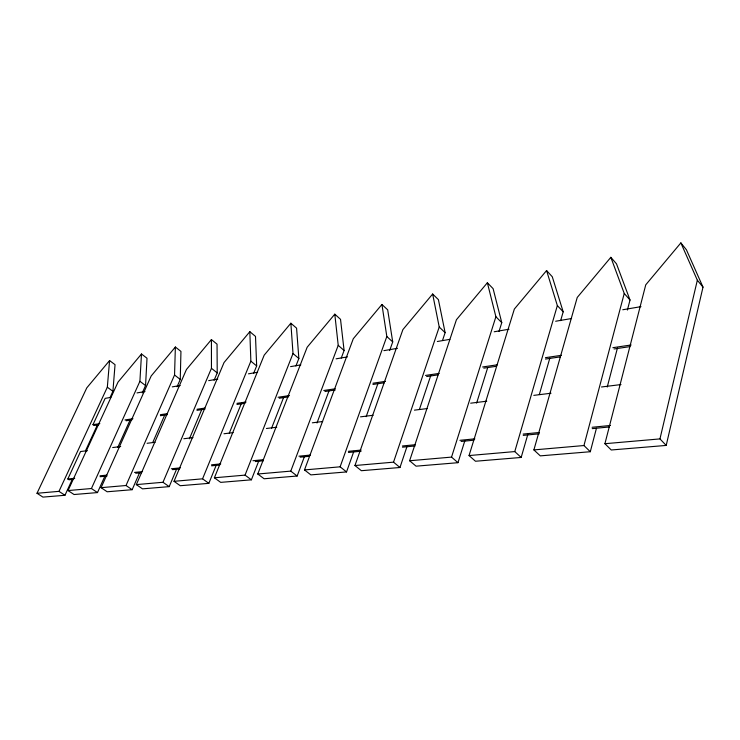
<?xml version="1.0" encoding="UTF-8"?>
<svg xmlns="http://www.w3.org/2000/svg" width="740" height="740" viewBox="0 0 740 740"><rect width="100%" height="100%" fill="white"/><g stroke="black" fill="none" stroke-linecap="round" stroke-linejoin="round"><path stroke-width="1.11" d="M177.054 386.77L180.255 379.426L180.949 351.417L175.371 347.014L151.182 375.976L101.084 487.679L107.171 491.776L132.164 489.704L139.49 472.897M101.084 487.679L126.022 485.505L174.547 375.014L175.371 347.014M142.256 392.894L145.558 385.549L147.01 358.243L141.488 353.998L118.03 382.09L68.043 490.565L74.056 494.524L97.495 492.581L105.034 475.792M68.043 490.565L91.427 488.52L139.906 381.294L141.488 353.998M110.038 397.546L112.915 391.312L115.042 364.672L109.576 360.565L86.802 387.843L37 493.275L42.939 497.104L64.963 495.282L72.64 478.641M37 493.275L58.978 491.351L107.328 387.205L109.576 360.565M666.204 445.425L703 287.139L686.415 249.778L680.865 242.896L645.743 284.835L604.922 443.704L611.249 449.985L666.204 445.425L659.96 438.903L604.922 443.704M659.96 438.903L697.339 280.21L680.865 242.896M627.39 310.06L630.018 300.024L616.494 263.838L610.842 257.317L577.237 297.462L533.891 449.911L540.283 455.868L590.298 451.724L596.431 428.293M607.235 387.029L617.456 347.985M590.298 451.724L583.952 445.536L624.245 293.466L610.842 257.317M560.643 320.642L563.186 311.818L552.28 276.751L546.573 270.553L514.356 309.052L469.049 455.562L475.478 461.242L521.173 457.45L527.861 434.278M539.321 394.568L549.82 358.16M521.173 457.45L514.772 451.576L557.35 305.592L546.573 270.553M499.01 331.483L501.766 322.659L493.108 288.646L487.364 282.754L456.432 319.726L409.618 460.752L416.056 466.172L457.977 462.694L464.877 440.642M476.597 403.152L487.632 367.873M457.977 462.694L451.548 457.098L495.893 316.739L487.364 282.754M442.548 340.335L445.119 332.658L438.404 299.644L432.65 294.021L402.902 329.587L354.95 465.525L361.37 470.705L399.97 467.504L406.945 446.673M419.423 409.396L430.8 375.421M354.95 465.525L393.532 462.158L439.227 327.015L432.65 294.021M389.638 350.584L392.718 341.917L387.686 309.847L381.933 304.464L353.285 338.735L304.492 469.928L310.874 474.886L346.533 471.935L353.85 451.345M366.161 416.675L378.094 383.089M304.492 469.928L340.123 466.82L386.826 336.515L381.933 304.464M341.26 358.077L344.091 350.501L340.529 319.329L334.795 314.176L307.165 347.236L257.77 474.007L264.115 478.762L297.156 476.024L304.436 456.552M316.979 423.003L329.124 390.535M257.77 474.007L290.774 471.121L338.217 345.33L334.795 314.176M295.917 366.004L298.858 358.484L296.574 328.162L290.866 323.223L264.189 355.154L214.397 477.79L220.687 482.369L251.387 479.825L258.945 460.493M271.552 428.284L283.735 397.139M214.397 477.79L245.051 475.117L293.012 353.526L290.866 323.223M253.617 373.404L256.66 365.93L255.504 336.423L249.833 331.677L224.035 362.554L174.02 481.315L180.246 485.718L208.837 483.349L216.228 465.201M229.271 433.178L241.444 403.291M174.02 481.315L202.566 478.826L250.86 361.175L249.833 331.677M214.073 380.341L217.218 372.895L217.042 344.156L211.418 339.586L186.452 369.482L136.336 484.608L142.496 488.853L169.201 486.633L176.823 468.568M189.394 438.802L201.955 409.035M136.336 484.608L162.985 482.276L211.455 368.317L211.418 339.586M152.773 442.446L164.687 415.131M117.752 447.46L130.009 420.172M85.581 450.568L97.569 424.584M73.621 479.316L69.024 479.77L67.83 478.984L80.54 451.529L87.431 450.679M98.698 424.806L94.128 425.472L92.981 424.668L105.163 398.361L110.852 397.389M137.011 392.912L144.975 391.543M172.281 386.872L180.246 385.512M208.68 380.638L217.782 379.084M248.501 373.829L257.594 372.266M290.589 366.624L300.829 364.866M336.089 358.835L347.467 356.884M383.875 350.649L397.519 348.318M437.34 341.501L449.855 339.355M494.218 331.761L509.009 329.235M555.648 321.243L571.576 318.524M622.765 309.755L640.97 306.647M92.981 424.668L99.835 423.65M124.977 419.932L132.969 418.748M160.395 414.687L167.249 413.669M196.96 409.266L204.952 408.082M236.948 403.346L246.087 401.996M278.083 397.26L289.507 395.567M323.787 390.489L335.211 388.796M372.923 383.218L385.485 381.35M425.482 375.43L439.19 373.404M482.61 366.975L497.465 364.774M545.454 357.67L561.447 355.302M612.868 347.68L631.146 344.979M126.124 420.764L131.84 419.922M160.404 415.723L167.258 414.714M196.97 410.339L204.971 409.164M236.967 404.456L244.959 403.282M279.239 398.24L288.387 396.89M324.953 391.516L335.239 389.999M372.942 384.449L384.375 382.765M426.647 376.549L438.08 374.865M483.784 368.141L496.355 366.291M545.491 359.057L560.346 356.874M614.052 348.975L630.045 346.616M112.674 447.552L120.703 446.553M147.094 443.288L155.132 442.289M183.816 438.737L192.992 437.599M223.98 433.76L233.156 432.623M266.437 428.497L276.76 427.221M312.336 422.808L322.659 421.532M360.528 416.842L373.145 415.279M414.456 410.154L427.082 408.591M470.686 403.189L486.744 401.2M533.799 395.373L551.004 393.236M601.5 386.983L620.999 384.56M67.83 478.984L74.731 478.299M100.029 475.802L106.93 475.126M134.523 472.407L142.57 471.611M171.31 468.772L180.514 467.865M211.557 464.803L220.751 463.897M252.951 460.724L263.292 459.707M298.942 456.192L310.439 455.054M348.383 451.317L361.028 450.068M402.421 445.98L415.066 444.74M459.91 440.319L474.858 438.839M523.143 434.075L539.238 432.493M592.13 427.276L610.528 425.463M100.067 476.736L106.967 476.06M135.716 473.249L141.47 472.694M172.513 469.66L179.413 468.984M211.612 465.83L219.66 465.044M255.309 461.566L263.357 460.779M300.153 457.181L309.348 456.284M348.447 452.464L361.101 451.224M402.495 447.182L415.14 445.943M461.14 441.447L473.785 440.207M523.236 435.379L539.331 433.807M592.231 428.636L609.473 426.952M409.618 460.752L451.548 457.098M469.049 455.562L514.772 451.576M533.891 449.911L583.952 445.536M58.978 491.351L64.963 495.282M91.427 488.52L97.495 492.581M126.022 485.505L132.164 489.704M162.985 482.276L169.201 486.633M202.566 478.826L208.837 483.349M107.328 387.205L112.915 391.312M245.051 475.117L251.387 479.825M139.906 381.294L145.558 385.549M290.774 471.121L297.156 476.024M174.547 375.014L180.255 379.426M211.455 368.317L217.218 372.895M340.123 466.82L346.533 471.935M250.86 361.175L256.66 365.93M393.532 462.158L399.97 467.504M293.012 353.526L298.858 358.484M338.217 345.33L344.091 350.501M386.826 336.515L392.718 341.917M439.227 327.015L445.119 332.658M495.893 316.739L501.766 322.659M557.35 305.592L563.186 311.818M624.245 293.466L630.018 300.024M697.339 280.21L703 287.139"/></g></svg>
